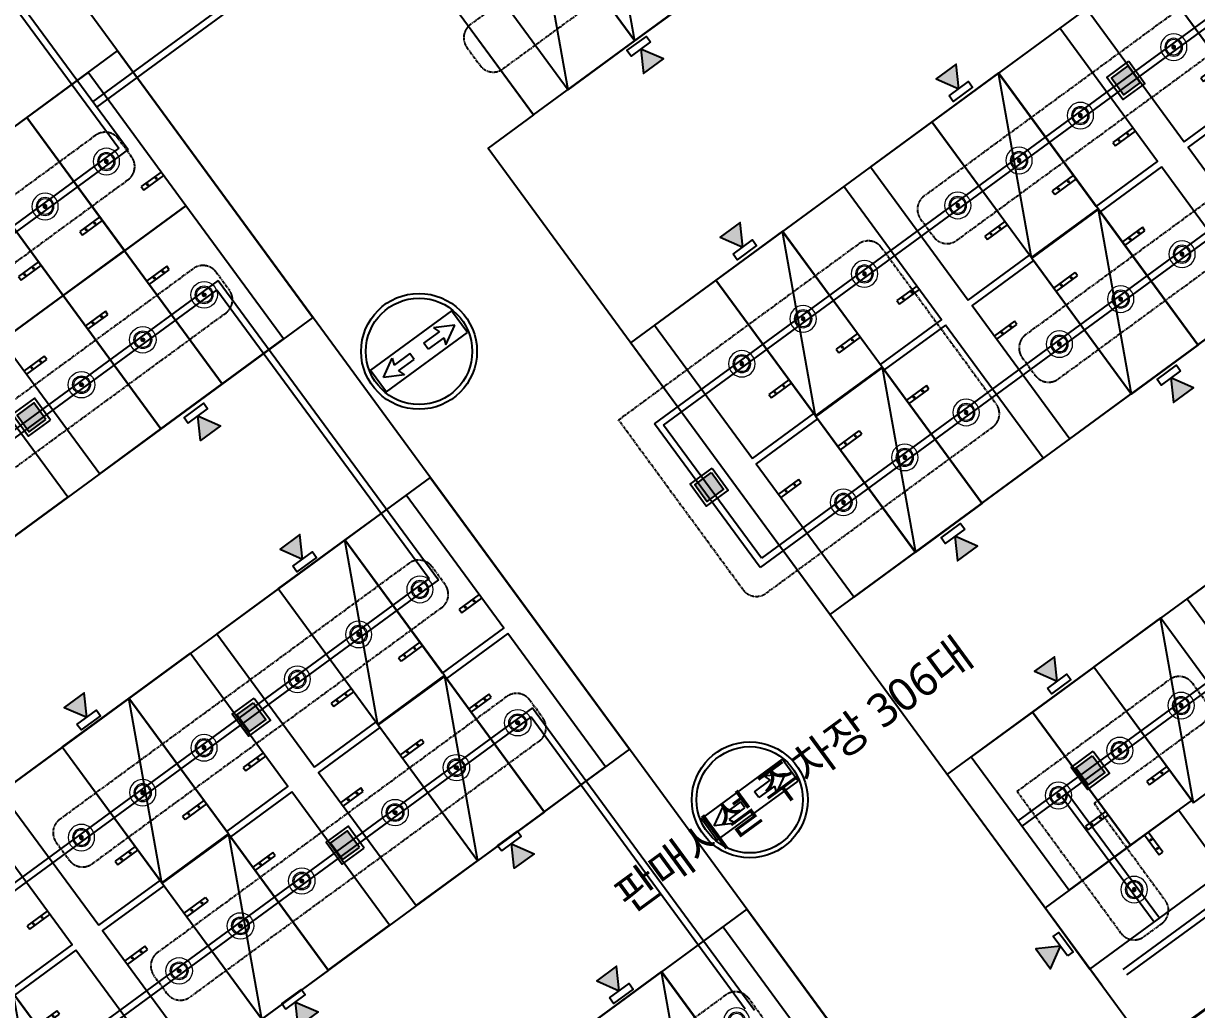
# Model space of a CAD drawing. Header units: millimetres. Extents: x 75184266 to 76346726, y -35850126 to -33679385.
# Drawn here: x 75374071 to 75409558, y -34941699 to -34911862 of the extents above; entities that cross this region are included whole.
import ezdxf
from ezdxf.enums import TextEntityAlignment as Align

# ---------------------------------------------------------------- set-up
doc = ezdxf.new("R2010")
doc.units = ezdxf.units.MM
doc.header["$LTSCALE"] = 50
doc.header["$MEASUREMENT"] = 0
for name, pattern in [('CONTINOUS', [0]), ('HIDDEN', [0.375, 0.25, -0.125]), ('단지배치도$0$PHANTOM2', [31.75, 15.875, -3.175, 3.175, -3.175, 3.175, -3.175])]:
    doc.linetypes.add(name, pattern=pattern)
doc.layers.add('1-주차면센서', color=3, linetype='CONTINUOUS', lineweight=15)
for name, color, linetype in [('2-주차안내등', 2, 'CONTINUOUS'), ('3-SIO', 1, 'CONTINUOUS'), ('DK1', 6, 'CONTINUOUS'), ('PARKING', 7, 'CONTINUOUS'), ('RACEWAY', 4, 'HIDDEN'), ('XR-지하3층$0$일반주차', 8, 'CONTINUOUS'), ('XR-지하3층$0$확장형주차', 8, 'CONTINUOUS'), ('유도관제-RECWAY', 4, 'CONTINOUS')]:
    doc.layers.add(name, color=color, linetype=linetype)
doc.layers.add('건축', color=8, linetype='CONTINUOUS', plot=False)
doc.styles.add('XR-지하3층$0$맑은고딕', font='')
doc.styles.add('XR-지하3층$0$울릉도m', font='')
doc.styles.get('XR-지하3층$0$맑은고딕').set_extended_font_data('Malgun Gothic')
doc.styles.get('XR-지하3층$0$울릉도m').set_extended_font_data('Malgun Gothic')

# ---------------------------------------------------------------- blocks, each defined once
blk = doc.blocks.new('XR-지하3층$0$확장형 주차')
at = {"layer": 'XR-지하3층$0$확장형주차', "color": 7}
for p, q in [((0, 3965), (800, 3965)), ((800, 3835), (800, 3965)), ((0, 3835), (800, 3835))]:
    blk.add_line(p, q, dxfattribs=at)
blk.add_lwpolyline([(2500, 5100), (0, 0)], dxfattribs=at)
blk.add_lwpolyline([(2500, 5091), (0, 5091), (0, -9), (2500, -9)], close=True, dxfattribs=at)
for centre in [(238, 3900), (613, 3900)]:
    blk.add_circle(centre, 17.5, dxfattribs=at)
blk = doc.blocks.new('XR-지하3층$0$일반형 주차')
at = {"layer": 'XR-지하3층$0$일반주차'}
for p, q in [((750, 3865), (0, 3865)), ((0, 3735), (750, 3735)), ((750, 3735), (750, 3865))]:
    blk.add_line(p, q, dxfattribs=at)
blk.add_lwpolyline([(2300, 5000), (0, 5000), (0, 0), (2300, 0)], close=True, dxfattribs=at)
for centre in [(238, 3800), (563, 3800)]:
    blk.add_circle(centre, 17.5, dxfattribs=at)
blk = doc.blocks.new('TIS-주차면센서(확대)')
at = {"layer": '1-주차면센서'}
blk.add_hatch(color=256, dxfattribs=at).paths.add_polyline_path([(43.5, 0, 1), (-43.5, 0, 1)])
h = blk.add_hatch(color=256, dxfattribs=at)
edge = h.paths.add_edge_path()
edge.add_arc((0, 0), 43.5, 0, 360)
for radius in [303.5, 203.5, 173.5, 43.5]:
    blk.add_circle((0, 0), radius, dxfattribs=at)
blk = doc.blocks.new('rehw6')
at = {"layer": '3-SIO'}
for points in [[(406938, -283999), (406938, -284825), (407763, -284825), (407763, -283999)], [(407038, -284099), (407038, -284725), (407663, -284725), (407663, -284099)]]:
    blk.add_lwpolyline(points, close=True, dxfattribs=at)
for points in [[(407038, -284099), (407663, -284725), (407663, -284099), (407038, -284725)], [(407663, -284099), (407038, -284725), (407663, -284725), (407038, -284099)]]:
    blk.add_solid(points, dxfattribs=at)
blk = doc.blocks.new('fh52f')
at = {"layer": '2-주차안내등'}
for points in [[(399980, -281538), (399333, -281164), (399333, -281912)], [(399980, -281903), (399980, -281173), (400188, -281173), (400188, -281903)]]:
    blk.add_lwpolyline(points, close=True, dxfattribs=at)
blk.add_solid([(399333, -281912), (399333, -281164), (399980, -281538)], dxfattribs=at)
blk = doc.blocks.new('sdvfr')
at = {"layer": 'DK1'}
for p, q in [((-945351, 1790459), (-944567, 1790896)), ((-944567, 1790896), (-944674, 1790612)), ((-941645, 1790459), (-942429, 1790896)), ((-942429, 1790896), (-942322, 1790612)), ((-944567, 1790022), (-945351, 1790459)), ((-943860, 1790612), (-944674, 1790612)), ((-943860, 1790306), (-943860, 1790612)), ((-943136, 1790306), (-943136, 1790612)), ((-943136, 1790612), (-942322, 1790612)), ((-942429, 1790022), (-941645, 1790459)), ((-944674, 1790306), (-943860, 1790306)), ((-944674, 1790306), (-944567, 1790022)), ((-942322, 1790306), (-943136, 1790306)), ((-942322, 1790306), (-942429, 1790022))]:
    blk.add_line(p, q, dxfattribs=at)
blk.add_lwpolyline([(-941398, 1789894), (-941398, 1791024), (-945598, 1791024), (-945598, 1789894)], close=True, dxfattribs=at)
at = {"layer": 'DK1', "color": 2}
for radius in [2428, 2228]:
    blk.add_circle((-943498, 1790459), radius, dxfattribs=at)

msp = doc.modelspace()

# ---------------------------------------------------------------- linework, layer by layer
at = {"layer": 'PARKING', "color": 241, "linetype": '단지배치도$0$PHANTOM2', "ltscale": 0.1}
for points in [[(75399977.6, -34904259.2), (75399583.7, -34903722, 0.4142136), (75398884.9, -34903614.3), (75387594.2, -34911892.1, 0.4142136), (75387486.6, -34912591), (75387880.5, -34913128.2, 0.4142136), (75388579.4, -34913235.8), (75399870, -34904958.1, 0.4142136)], [(75413702, -34909448.8), (75413308.1, -34908911.5, 0.4142136), (75412609.2, -34908803.9), (75401318.6, -34917081.6, 0.4142136), (75401210.9, -34917780.5), (75401604.8, -34918317.8, 0.4142136), (75402303.7, -34918425.4), (75413594.4, -34910147.6, 0.4142136)], [(75416776.6, -34913642.4), (75416382.7, -34913105.2, 0.4142136), (75415683.8, -34912997.6), (75404393.1, -34921275.3, 0.4142136), (75404285.5, -34921974.2), (75404679.4, -34922511.4, 0.4142136), (75405378.3, -34922619), (75416669, -34914341.3, 0.4142136)], [(75377340.8, -34915895.4), (75376946.9, -34915358.2, 0.4142136), (75376248, -34915250.6), (75365683.2, -34922996.2, 0.4142136), (75365575.6, -34923695.1), (75365969.5, -34924232.4, 0.4142136), (75366668.4, -34924340), (75377233.2, -34916594.3, 0.4142136)], [(75379903.3, -34919390.7), (75380297.2, -34919927.9, -0.4142136), (75380189.6, -34920626.8), (75369624.7, -34928372.4, -0.4142136), (75368925.8, -34928264.8), (75368531.9, -34927727.5, -0.4142136), (75368639.6, -34927028.6), (75379204.4, -34919283.1, -0.4142136)], [(75386827.3, -34928841.8), (75386433.4, -34928304.5, 0.4142136), (75385734.5, -34928196.9), (75375169.7, -34935942.6, 0.4142136), (75375062.1, -34936641.5), (75375456, -34937178.7, 0.4142136), (75376154.9, -34937286.3), (75386719.7, -34929540.7, 0.4142136)], [(75406456.6, -34935456.8), (75408613.9, -34938399.4, -0.4142136), (75408506.3, -34939098.3), (75407969.1, -34939492.2, -0.4142136), (75407270.2, -34939384.6), (75404127.7, -34935098.3), (75408735.8, -34931719.8, -0.4142136), (75409434.7, -34931827.4), (75409828.6, -34932364.7, -0.4142136), (75409721, -34933063.6), (75406456.6, -34935456.8)], [(75389389.8, -34932337.1), (75389783.7, -34932874.3, -0.4142136), (75389676.1, -34933573.2), (75379111.2, -34941318.7, -0.4142136), (75378412.3, -34941211.1), (75378018.4, -34940673.9, -0.4142136), (75378126.1, -34939975), (75388690.9, -34932229.5, -0.4142136)], [(75396408, -34941904.7), (75396014.1, -34941367.4, 0.4142136), (75395315.2, -34941259.8), (75384750.4, -34949005.5, 0.4142136), (75384642.8, -34949704.4), (75385036.7, -34950241.6, 0.4142136), (75385735.6, -34950349.2), (75396300.4, -34942603.6, 0.4142136)]]:
    msp.add_lwpolyline(points, format="xyb", close=True, dxfattribs=at)
msp.add_lwpolyline([(75392073.5, -34923859.6), (75399331.1, -34918538.7, -0.4142136), (75400030, -34918646.3), (75403498.5, -34923377.2, -0.4142136), (75403390.9, -34924076.1), (75396536.5, -34929101.4, -0.4142136), (75395837.6, -34928993.8), (75392073.5, -34923859.6)], format="xyb", dxfattribs=at)
at = {"layer": '건축', "ltscale": 0.5}
for p, q in [((75389496, -34914630.7), (75360760.5, -34875435.9)), ((75389496, -34914630.7), (75414254.2, -34896479.2)), ((75392440.7, -34921523.5), (75412683.2, -34906682.7)), ((75345784.7, -34935517.8), (75376914.8, -34912694.9)), ((75376914.8, -34912694.9, 0), (75382827.4, -34920759.7)), ((75398471.6, -34929749.6), (75418714.1, -34914908.8)), ((75402019.2, -34934588.5), (75422261.7, -34919747.7)), ((75382827.4, -34920759.7), (75351697.4, -34943582.6)), ((75392440.7, -34921523.5), (75398471.6, -34929749.6)), ((75386375, -34925598.5), (75355245, -34948421.5)), ((75386375, -34925598.6), (75392405.9, -34933824.6)), ((75392406, -34933824.6), (75361275.9, -34956647.5)), ((75406690.2, -34940959.6), (75402019.4, -34934588.7)), ((75395953.6, -34938663.5), (75364823.5, -34961486.4)), ((75395953.6, -34938663.5), (75401097.6, -34945679.8))]:
    msp.add_line(p, q, dxfattribs=at)
at = {"layer": '건축', "ltscale": 1000}
for p, q in [((75407335.4, -34940486.6), (75426932.7, -34926118.8)), ((75407453.6, -34940647.9), (75426889.7, -34926398.4))]:
    msp.add_line(p, q, dxfattribs=at)
at = {"layer": '건축', "ltscale": 0.5}
msp.add_lwpolyline([(75414201.7, -34962198.5), (75414116.7, -34962260.8), (75408974.8, -34955247.3), (75408934.6, -34955276.9), (75407426.2, -34953220.9), (75406907, -34953601.7), (75367809.3, -34900273.2), (75367729.2, -34900331.8), (75339172, -34861380.4), (75346591, -34855941.2), (75357179.5, -34870383.7), (75362824.9, -34866244.9), (75366426.7, -34871157.7), (75361023.3, -34875119.2), (75360700.7, -34875355.7), (75389495.4, -34914631.1), (75388124.4, -34915636.3), (75435545.1, -34980317.2), (75435625.8, -34980258.1), (75435861.1, -34980579.1), (75430538.4, -34984481.5), (75414201.7, -34962198.5)], dxfattribs=at)
at = {"layer": '유도관제-RECWAY', "color": 201, "ltscale": 0.5}
for p, q in [((75376172.8, -34914231), (75386583.3, -34906598.6)), ((75376291.3, -34914392.1), (75386862.8, -34906641.6)), ((75370619.5, -34907019.1), (75376959.5, -34915637.9)), ((75370662.3, -34906739.8), (75377239.3, -34915680.8)), ((75393157.5, -34923973.9), (75413044, -34909394.2)), ((75393437.3, -34924016.7), (75413323.8, -34909437)), ((75416286.5, -34913464.7), (75396400.1, -34928044.4)), ((75416243.7, -34913744.1), (75396357.3, -34928323.8)), ((75376959.5, -34915637.9), (75340187.5, -34942597.9)), ((75377239.3, -34915680.8), (75340305.8, -34942759.2)), ((75379959.6, -34919638.5), (75351366.9, -34940600.6)), ((75379959.6, -34919638.5), (75386625.7, -34928700.6)), ((75379916.8, -34919917.8), (75351324.1, -34940879.9)), ((75379916.8, -34919917.8), (75386345.9, -34928657.8)), ((75404164, -34935991.9), (75424431.3, -34921132.9)), ((75404282.3, -34936153.2), (75424388.5, -34921412.3)), ((75396357.3, -34928323.8), (75393157.5, -34923973.9)), ((75396400.1, -34928044.4), (75393437.3, -34924016.7)), ((75386345.9, -34928657.8), (75357729.8, -34949638.1)), ((75386625.7, -34928700.6), (75358009.6, -34949680.9)), ((75389470.3, -34932567.1), (75360853.4, -34953547)), ((75389470.3, -34932567.1), (75396183.6, -34941719)), ((75389427.3, -34932846.6), (75360810.6, -34953826.3)), ((75389427.3, -34932846.6), (75395904.1, -34941676.1)), ((75408272.4, -34939055.6), (75405487.5, -34935269.6)), ((75408433.7, -34938937.4), (75405648.7, -34935151.3))]:
    msp.add_line(p, q, dxfattribs=at)

# ---------------------------------------------------------------- block references
at = {"layer": '2-주차안내등'}
for p, rotation in [((75402008.5, -35401677.6), 126.2261623366544), ((75393102, -34424795.4), 306.2261623366027), ((75386569.5, -34429584.7), 306.2261623366027), ((75418046.2, -35411630.6), 126.2261623366336), ((75411513.7, -35416419.8), 126.2261623366644), ((75373252, -34439024.8), 306.226162336664), ((75396078.9, -34442722.9), 306.2261623366644), ((75366719.5, -34443814), 306.2261623367485), ((74916399, -34949047.3), 36.22616233518524), ((75382832.7, -34452087.7), 306.2261623366644)]:
    msp.add_blockref('fh52f', p, dxfattribs=dict(at, rotation=rotation))
at = {"layer": '2-주차안내등', "xscale": -1}
for p, rotation in [((75842950.8, -35079678.1), 306.2677044691339), ((75852437.3, -35092624.4), 306.2677044691861), ((75845904.8, -35097413.7), 306.2677044691861)]:
    msp.add_blockref('fh52f', p, dxfattribs=dict(at, rotation=rotation))
at = {"layer": 'PARKING'}
for p, xscale, yscale, zscale, rotation in [((75408867.8, -34912579.9), -1.320000000298023, 1.320000000298023, 1.319999999948777, 90), ((75406045.1, -34914649.3), -1.320000000298023, 1.320000000298023, 1.319999999948777, 90), ((75376579.3, -34916040.8), -1.320000000298023, 1.320000000298023, 1.319999999948777, 90), ((75404190.2, -34916009.3), -1.320000000298023, 1.320000000298023, 1.319999999948777, 90), ((75374724.4, -34917400.7), -1.320000000298023, 1.320000000298023, 1.319999999948777, 90), ((75402335.3, -34917369.2), -1.320000000298023, 1.320000000298023, 1.319999999948777, 90), ((75409119.7, -34918843), -1.320000000298023, 1.320000000298023, 1.319999999948777, 90), ((75399512.7, -34919438.6), -1.320000000298023, 1.320000000298023, 1.319999999948777, 90), ((75379535.7, -34920073.1), 1.319999998879759, 1.319999998879759, 1.319999998879759, 162.4938673609618), ((75407264.8, -34920202.9), -1.320000000298023, 1.320000000298023, 1.319999999948777, 90), ((75397657.8, -34920798.5), -1.320000000298023, 1.320000000298023, 1.319999999948777, 90), ((75377680.8, -34921433.1), 1.319999998879759, 1.319999998879759, 1.319999998879759, 162.4938673609618), ((75405409.9, -34921562.8), -1.320000000298023, 1.320000000298023, 1.319999999948777, 90), ((75395802.9, -34922158.4), -1.320000000298023, 1.320000000298023, 1.319999999948777, 90), ((75375825.9, -34922793), 1.319999998879759, 1.319999998879759, 1.319999998879759, 162.4938673609618), ((75402587.3, -34923632.3), -1.320000000298023, 1.320000000298023, 1.319999999948777, 90), ((75400732.4, -34924992.2), -1.320000000298023, 1.320000000298023, 1.319999999948777, 90), ((75398877.5, -34926352.1), -1.320000000298023, 1.320000000298023, 1.319999999948777, 90), ((75386065.8, -34928987.1), -1.320000000298023, 1.320000000298023, 1.319999999948777, 90), ((75384210.9, -34930347.1), -1.320000000298023, 1.320000000298023, 1.319999999948777, 90), ((75382356, -34931707), -1.320000000298023, 1.320000000298023, 1.319999999948777, 90), ((75409091.9, -34932503), -1.320000000298023, 1.320000000298023, 1.319999999948777, 90), ((75389022.2, -34933019.5), 1.319999998879759, 1.319999998879759, 1.319999998879759, 162.4938673609618), ((75379533.4, -34933776.4), -1.320000000298023, 1.320000000298023, 1.319999999948777, 90), ((75407237, -34933863), -1.320000000298023, 1.320000000298023, 1.319999999948777, 90), ((75387167.3, -34934379.4), 1.319999998879759, 1.319999998879759, 1.319999998879759, 162.4938673609618), ((75377678.5, -34935136.3), -1.320000000298023, 1.320000000298023, 1.319999999948777, 90), ((75405382.1, -34935222.9), -1.320000000298023, 1.320000000298023, 1.319999999948777, 90), ((75385312.4, -34935739.4), 1.319999998879759, 1.319999998879759, 1.319999998879759, 162.4938673609618), ((75375823.6, -34936496.2), -1.320000000298023, 1.320000000298023, 1.319999999948777, 90), ((75382489.7, -34937808.8), 1.319999998879759, 1.319999998879759, 1.319999998879759, 162.4938673609618), ((75407671.7, -34938070.1), -1.320000000298023, 1.320000000298023, 1.319999999948777, 90), ((75380634.8, -34939168.7), 1.319999998879759, 1.319999998879759, 1.319999998879759, 162.4938673609618), ((75378779.9, -34940528.6), 1.319999998879759, 1.319999998879759, 1.319999998879759, 162.4938673609618), ((75395646.5, -34942050), -1.320000000298023, 1.320000000298023, 1.319999999948777, 90)]:
    msp.add_blockref('TIS-주차면센서(확대)', p, dxfattribs=dict(at, xscale=xscale, yscale=yscale, zscale=zscale, rotation=rotation))
at = {"layer": 'PARKING', "xscale": -1}
for p, rotation in [((75567775.9, -34443360.8), 36.24693370063373), ((75555170.8, -34455666.2), 36.24693370063373), ((75541317.6, -34462628.3), 36.24693370066723), ((75566701, -34464235), 36.24693370064916)]:
    msp.add_blockref('rehw6', p, dxfattribs=dict(at, rotation=rotation))
at = {"layer": 'PARKING'}
for p, rotation in [((75870996, -34912296.4), 216.2469333569375), ((75880482.5, -34925242.7), 216.2469333569278)]:
    msp.add_blockref('rehw6', p, dxfattribs=dict(at, rotation=rotation))
at = {"layer": 'RACEWAY', "xscale": 0.7218862546760804, "yscale": 0.7218862546760804, "zscale": 0.7218862445435519, "rotation": 36.24693334040997}
for p in [(76699544, -35561449.9), (76709548.3, -35575019.1)]:
    msp.add_blockref('sdvfr', p, dxfattribs=at)
at = {"layer": '건축'}
for name, p, rotation in [('XR-지하3층$0$확장형 주차', (75392560, -34912384.3), 36.24693643183485), ('XR-지하3층$0$확장형 주차', (75390543.8, -34913862.5), 36.24693643183485), ('XR-지하3층$0$확장형 주차', (75410101.8, -34908575.3), 216.2469348949301), ('XR-지하3층$0$일반형 주차', (75408085.6, -34910053.4), 216.2469348949301), ('XR-지하3층$0$일반형 주차', (75405424.3, -34912004.6), 216.2469348949301), ('XR-지하3층$0$일반형 주차', (75376028.6, -34913344.6), 216.2469364318348), ('XR-지하3층$0$확장형 주차', (75403569.4, -34913364.5), 216.2469348949301), ('XR-지하3층$0$일반형 주차', (75412261.7, -34919639.4), 36.24693643183485), ('XR-지하3층$0$일반형 주차', (75374173.7, -34914704.5), 216.2469364318348), ('XR-지하3층$0$일반형 주차', (75401553.2, -34914842.7), 216.2469348949301), ('XR-지하3층$0$일반형 주차', (75372318.8, -34916064.4), 216.2469364318348), ('XR-지하3층$0$일반형 주차', (75409600.3, -34921590.6), 36.24693643183485), ('XR-지하3층$0$일반형 주차', (75398891.8, -34916793.9), 216.2469348949301), ('XR-지하3층$0$일반형 주차', (75380086.4, -34922769.3), 36.24693643183485), ('XR-지하3층$0$확장형 주차', (75407584.1, -34923068.8), 36.24693643183485), ('XR-지하3층$0$확장형 주차', (75397036.9, -34918153.8), 216.2469348949301), ('XR-지하3층$0$일반형 주차', (75378231.5, -34924129.2), 36.24693643183485), ('XR-지하3층$0$일반형 주차', (75405729.2, -34924428.7), 36.24693643183485), ('XR-지하3층$0$일반형 주차', (75395020.7, -34919632), 216.2469348949301), ('XR-지하3층$0$일반형 주차', (75376376.6, -34925489.1), 36.24693643183485), ('XR-지하3층$0$일반형 주차', (75403067.8, -34926379.9), 36.24693643183485), ('XR-지하3층$0$일반형 주차', (75373553.9, -34927558.5), 36.24693643183485), ('XR-지하3층$0$확장형 주차', (75401051.6, -34927858), 36.24693643183485), ('XR-지하3층$0$일반형 주차', (75399196.7, -34929217.9), 36.24693643183485), ('XR-지하3층$0$일반형 주차', (75385649.5, -34926130.5), 216.2469348949301), ('XR-지하3층$0$확장형 주차', (75383794.6, -34927490.4), 216.2469348949301), ('XR-지하3층$0$일반형 주차', (75411132.4, -34927907.1), 216.2469348949301), ('XR-지하3층$0$일반형 주차', (75381778.4, -34928968.5), 216.2469348949301), ('XR-지하3층$0$확장형 주차', (75408471, -34929858.3), 216.2469348949301), ('XR-지하3층$0$일반형 주차', (75389825.5, -34935716.4), 36.24693643183485), ('XR-지하3층$0$일반형 주차', (75379117.1, -34930919.7), 216.2469348949301), ('XR-지하3층$0$일반형 주차', (75406454.8, -34931336.5), 216.2469348949301), ('XR-지하3층$0$확장형 주차', (75387809.3, -34937194.6), 36.24693643183485), ('XR-지하3층$0$확장형 주차', (75377262.2, -34932279.6), 216.2469348949301), ('XR-지하3층$0$일반형 주차', (75404599.9, -34932696.4), 216.2469348949301), ('XR-지하3층$0$일반형 주차', (75385954.5, -34938554.5), 36.24693643183485), ('XR-지하3층$0$일반형 주차', (75375246, -34933757.8), 216.2469348949301), ('XR-지하3층$0$일반형 주차', (75383293.1, -34940505.7), 36.24693643183485), ('XR-지하3층$0$일반형 주차', (75372583.9, -34935709.5), 216.2469348949301), ('XR-지하3층$0$일반형 주차', (75404975.5, -34938620.8), 306.2469352298511), ('XR-지하3층$0$확장형 주차', (75381276.9, -34941983.9), 36.24693643183485), ('XR-지하3층$0$일반형 주차', (75379422, -34943343.8), 36.24693643183485), ('XR-지하3층$0$일반형 주차', (75395228.7, -34939194.9), 216.2469348949301), ('XR-지하3층$0$일반형 주차', (75376760, -34945295.4), 36.24693643183485), ('XR-지하3층$0$확장형 주차', (75393373.8, -34940554.8), 216.2469348949301), ('XR-지하3층$0$확장형 주차', (75374743.8, -34946773.6), 36.24693643183485)]:
    msp.add_blockref(name, p, dxfattribs=dict(at, rotation=rotation))

# ---------------------------------------------------------------- texts
at = {"layer": '건축', "style": 'XR-지하3층$0$맑은고딕'}
msp.add_text('판매시설 주차장 306대', height=1000, rotation=36.24693, dxfattribs=at).set_placement((75397357.3, -34934579.5), align=Align.MIDDLE)
at = {"layer": '건축', "style": 'XR-지하3층$0$울릉도m', "width": 0.8}
msp.add_text('차량진출입구', height=900, rotation=35.63823, dxfattribs=at).set_placement((75406152.1, -34945434.4))

doc.saveas('drawing.dxf')
